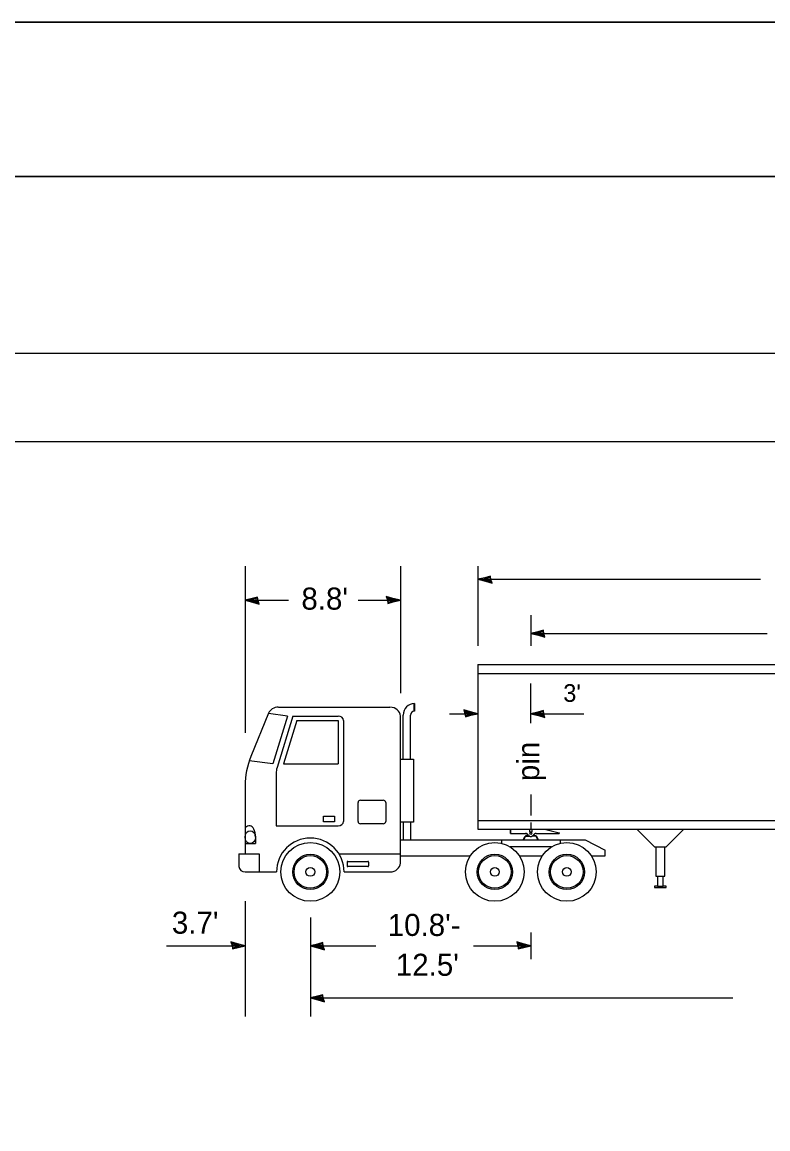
# Model space of a CAD drawing. Extents: x 2145173 to 2147094, y 2149363 to 2149822.
# Drawn here: x 2146670.6 to 2146719, y 2149731 to 2149802.8 of the extents above; entities that cross this region are included whole.
import ezdxf

# ---------------------------------------------------------------- set-up
doc = ezdxf.new("R2010")
doc.units = 0
for name, color, linetype in [('Design_EX_Roadway Dimensions', 7, 'Continuous'), ('Level 48', 7, 'Continuous'), ('Sheets_50 Reference Boundary', 7, 'Continuous'), ('Sheets_General Details', 7, 'Continuous'), ('Sheets_Printer Plotting Border', 7, 'Continuous'), ('Topo_Building', 7, 'Continuous')]:
    doc.layers.add(name, color=color, linetype=linetype)

msp = doc.modelspace()

# ---------------------------------------------------------------- linework, layer by layer
at = {"layer": 'Design_EX_Roadway Dimensions'}
for p, q in [((2146685.088, 2149767.481), (2146685.088, 2149756.654)), ((2146695.162, 2149767.481), (2146695.162, 2149759.229)), ((2146700.197, 2149767.479), (2146700.197, 2149762.3)), ((2146700.197, 2149766.623), (2146718.539, 2149766.623)), ((2146685.088, 2149765.264), (2146687.912, 2149765.264)), ((2146692.418, 2149765.264), (2146695.162, 2149765.264)), ((2146703.631, 2149764.292), (2146703.631, 2149762.3)), ((2146703.631, 2149763.115), (2146718.966, 2149763.115)), ((2146703.631, 2149757.291), (2146703.631, 2149759.873)), ((2146698.356, 2149757.904), (2146700.197, 2149757.904)), ((2146703.631, 2149757.904), (2146707.066, 2149757.904)), ((2146703.631, 2149752.652), (2146703.631, 2149751.301)), ((2146685.085, 2149745.731), (2146685.085, 2149738.268)), ((2146689.321, 2149744.681), (2146689.321, 2149738.268)), ((2146703.631, 2149743.704), (2146703.631, 2149741.986)), ((2146679.986, 2149742.847), (2146685.085, 2149742.847)), ((2146689.321, 2149742.847), (2146693.568, 2149742.847)), ((2146699.904, 2149742.847), (2146703.631, 2149742.847)), ((2146689.321, 2149739.472), (2146716.734, 2149739.472))]:
    msp.add_line(p, q, dxfattribs=at)
for points in [[(2146701.037, 2149766.6), (2146701.01, 2149766.825), (2146700.655, 2149766.728), (2146700.197, 2149766.623), (2146700.685, 2149766.5), (2146701.113, 2149766.367), (2146701.037, 2149766.6), (2146701.001, 2149766.747), (2146700.506, 2149766.619), (2146701.046, 2149766.449), (2146700.966, 2149766.641), (2146700.74, 2149766.614), (2146700.957, 2149766.554)], [(2146701.037, 2149766.6), (2146701.01, 2149766.825), (2146700.655, 2149766.728), (2146700.197, 2149766.623), (2146700.685, 2149766.5), (2146701.113, 2149766.367), (2146701.037, 2149766.6), (2146701.001, 2149766.747), (2146700.506, 2149766.619), (2146701.046, 2149766.449), (2146700.966, 2149766.641), (2146700.74, 2149766.614), (2146700.957, 2149766.554)], [(2146685.928, 2149765.241), (2146685.9, 2149765.468), (2146685.545, 2149765.37), (2146685.088, 2149765.264), (2146685.575, 2149765.145), (2146686.003, 2149765.01), (2146685.928, 2149765.241), (2146685.891, 2149765.392), (2146685.397, 2149765.264), (2146685.937, 2149765.093), (2146685.857, 2149765.285), (2146685.63, 2149765.257), (2146685.848, 2149765.198)], [(2146694.322, 2149765.287), (2146694.349, 2149765.06), (2146694.704, 2149765.159), (2146695.162, 2149765.264), (2146694.674, 2149765.383), (2146694.246, 2149765.518), (2146694.322, 2149765.287), (2146694.358, 2149765.136), (2146694.853, 2149765.264), (2146694.313, 2149765.436), (2146694.393, 2149765.244), (2146694.619, 2149765.271), (2146694.402, 2149765.331)], [(2146704.472, 2149763.097), (2146704.444, 2149763.321), (2146704.089, 2149763.221), (2146703.631, 2149763.115), (2146704.119, 2149762.996), (2146704.547, 2149762.864), (2146704.472, 2149763.097), (2146704.435, 2149763.244), (2146703.941, 2149763.115), (2146704.481, 2149762.946), (2146704.401, 2149763.138), (2146704.174, 2149763.111), (2146704.392, 2149763.051)], [(2146699.357, 2149757.927), (2146699.384, 2149757.698), (2146699.739, 2149757.799), (2146700.197, 2149757.904), (2146699.709, 2149758.023), (2146699.281, 2149758.156), (2146699.357, 2149757.927), (2146699.393, 2149757.776), (2146699.888, 2149757.904), (2146699.348, 2149758.074), (2146699.428, 2149757.881), (2146699.654, 2149757.909), (2146699.437, 2149757.968)], [(2146704.474, 2149757.881), (2146704.447, 2149758.106), (2146704.089, 2149758.009), (2146703.631, 2149757.904), (2146704.121, 2149757.785), (2146704.547, 2149757.648), (2146704.474, 2149757.881), (2146704.437, 2149758.032), (2146703.943, 2149757.904), (2146704.483, 2149757.73), (2146704.401, 2149757.922), (2146704.176, 2149757.895), (2146704.392, 2149757.835)], [(2146684.245, 2149742.866), (2146684.272, 2149742.641), (2146684.627, 2149742.742), (2146685.085, 2149742.847), (2146684.598, 2149742.966), (2146684.169, 2149743.099), (2146684.245, 2149742.866), (2146684.282, 2149742.719), (2146684.776, 2149742.847), (2146684.236, 2149743.017), (2146684.316, 2149742.824), (2146684.543, 2149742.852), (2146684.325, 2149742.911)], [(2146690.161, 2149742.824), (2146690.134, 2149743.049), (2146689.779, 2149742.953), (2146689.321, 2149742.847), (2146689.809, 2149742.724), (2146690.237, 2149742.591), (2146690.161, 2149742.824), (2146690.125, 2149742.971), (2146689.63, 2149742.843), (2146690.171, 2149742.673), (2146690.09, 2149742.866), (2146689.864, 2149742.838), (2146690.081, 2149742.779)], [(2146702.791, 2149742.866), (2146702.819, 2149742.641), (2146703.174, 2149742.742), (2146703.631, 2149742.847), (2146703.144, 2149742.966), (2146702.716, 2149743.099), (2146702.791, 2149742.866), (2146702.828, 2149742.719), (2146703.322, 2149742.847), (2146702.782, 2149743.017), (2146702.862, 2149742.824), (2146703.089, 2149742.852), (2146702.871, 2149742.911)], [(2146702.791, 2149742.866), (2146702.819, 2149742.641), (2146703.174, 2149742.742), (2146703.631, 2149742.847), (2146703.144, 2149742.966), (2146702.716, 2149743.099), (2146702.791, 2149742.866), (2146702.828, 2149742.719), (2146703.322, 2149742.847), (2146702.782, 2149743.017), (2146702.862, 2149742.824), (2146703.089, 2149742.852), (2146702.871, 2149742.911)], [(2146690.161, 2149739.449), (2146690.134, 2149739.674), (2146689.779, 2149739.578), (2146689.321, 2149739.472), (2146689.809, 2149739.349), (2146690.237, 2149739.216), (2146690.161, 2149739.449), (2146690.125, 2149739.596), (2146689.63, 2149739.468), (2146690.171, 2149739.298), (2146690.09, 2149739.491), (2146689.864, 2149739.463), (2146690.081, 2149739.404)]]:
    msp.add_lwpolyline(points, dxfattribs=at)
at = {"layer": 'Level 48'}
msp.add_lwpolyline([(2146414.15, 2149802.771), (2147094.15, 2149802.771), (2147094.15, 2149362.771), (2146414.15, 2149362.771)], close=True, dxfattribs=at)
at = {"layer": 'Sheets_50 Reference Boundary'}
msp.add_lwpolyline([(2146454.15, 2149792.767), (2147084.15, 2149792.767), (2147084.15, 2149392.771), (2146454.15, 2149392.771)], close=True, dxfattribs=at)
at = {"layer": 'Sheets_General Details'}
msp.add_line((2147094.15, 2149802.771), (2146414.15, 2149802.771), dxfattribs=at)
for points in [[(2146454.15, 2149792.771), (2147084.15, 2149792.771), (2147084.15, 2149372.771), (2146454.15, 2149372.771)], [(2146575.803, 2149781.285), (2146770.424, 2149781.285), (2146770.424, 2149655.354), (2146575.803, 2149655.354)], [(2146581.527, 2149775.561), (2146764.7, 2149775.561), (2146764.7, 2149661.078), (2146581.527, 2149661.078)]]:
    msp.add_lwpolyline(points, close=True, dxfattribs=at)
at = {"layer": 'Sheets_Printer Plotting Border'}
msp.add_lwpolyline([(2146414.15, 2149362.771), (2147094.15, 2149362.771), (2147094.15, 2149802.771), (2146414.15, 2149802.771)], close=True, dxfattribs=at)
at = {"layer": 'Topo_Building'}
for p, q in [((2146700.197, 2149761.096), (2146760.873, 2149761.096)), ((2146700.197, 2149761.096), (2146700.197, 2149750.408)), ((2146700.197, 2149761.096), (2146760.873, 2149761.096)), ((2146700.197, 2149761.096), (2146700.197, 2149750.408)), ((2146700.197, 2149760.519), (2146760.873, 2149760.519)), ((2146700.197, 2149760.519), (2146760.873, 2149760.519)), ((2146696.034, 2149758.559), (2146696.034, 2149758.069)), ((2146696.034, 2149758.559), (2146696.034, 2149758.069)), ((2146696.082, 2149758.564), (2146696.082, 2149758.074)), ((2146696.082, 2149758.564), (2146696.082, 2149758.074)), ((2146686.611, 2149757.941), (2146685.461, 2149755.127)), ((2146686.611, 2149757.941), (2146685.461, 2149755.127)), ((2146687.847, 2149757.753), (2146686.598, 2149757.909)), ((2146687.847, 2149757.753), (2146686.598, 2149757.909)), ((2146687.246, 2149758.325), (2146694.49, 2149758.325)), ((2146687.246, 2149758.325), (2146694.49, 2149758.325)), ((2146695.354, 2149754.96), (2146695.354, 2149757.817)), ((2146695.354, 2149754.96), (2146695.354, 2149757.817)), ((2146695.831, 2149754.96), (2146695.831, 2149757.817)), ((2146695.831, 2149754.96), (2146695.831, 2149757.817)), ((2146687.847, 2149757.753), (2146686.891, 2149754.653)), ((2146687.847, 2149757.753), (2146686.891, 2149754.653)), ((2146688.191, 2149757.753), (2146687.16, 2149754.406)), ((2146688.191, 2149757.753), (2146687.16, 2149754.406)), ((2146688.449, 2149757.467), (2146687.583, 2149754.653)), ((2146688.449, 2149757.467), (2146687.583, 2149754.653)), ((2146688.191, 2149757.753), (2146691.132, 2149757.753)), ((2146688.191, 2149757.753), (2146691.132, 2149757.753)), ((2146688.449, 2149757.467), (2146691.132, 2149757.467)), ((2146688.449, 2149757.467), (2146691.132, 2149757.467)), ((2146691.132, 2149757.467), (2146691.132, 2149754.653)), ((2146691.132, 2149757.467), (2146691.132, 2149754.653)), ((2146691.468, 2149757.467), (2146691.468, 2149750.912)), ((2146691.468, 2149757.467), (2146691.468, 2149750.912)), ((2146695.162, 2149748.214), (2146695.162, 2149757.753)), ((2146695.162, 2149748.214), (2146695.162, 2149757.753)), ((2146695.162, 2149754.96), (2146696.018, 2149754.96)), ((2146695.162, 2149754.96), (2146696.018, 2149754.96)), ((2146696.018, 2149754.96), (2146696.018, 2149750.875)), ((2146696.018, 2149754.96), (2146696.018, 2149750.875)), ((2146686.891, 2149754.653), (2146685.346, 2149754.85)), ((2146686.891, 2149754.653), (2146685.346, 2149754.85)), ((2146687.583, 2149754.653), (2146691.132, 2149754.653)), ((2146687.583, 2149754.653), (2146691.132, 2149754.653)), ((2146687.102, 2149754.041), (2146687.102, 2149750.628)), ((2146687.102, 2149754.041), (2146687.102, 2149750.628)), ((2146685.085, 2149753.242), (2146685.085, 2149750.504)), ((2146685.085, 2149753.242), (2146685.085, 2149750.504)), ((2146692.419, 2149750.9), (2146692.419, 2149752.15)), ((2146692.419, 2149750.9), (2146692.419, 2149752.15)), ((2146692.578, 2149752.288), (2146694.055, 2149752.288)), ((2146692.578, 2149752.288), (2146694.055, 2149752.288)), ((2146694.211, 2149752.15), (2146694.211, 2149750.9)), ((2146694.211, 2149752.15), (2146694.211, 2149750.9)), ((2146687.102, 2149750.628), (2146691.132, 2149750.628)), ((2146687.102, 2149750.628), (2146691.132, 2149750.628)), ((2146694.055, 2149750.763), (2146692.578, 2149750.763)), ((2146694.055, 2149750.763), (2146692.578, 2149750.763)), ((2146696.018, 2149750.875), (2146695.162, 2149750.875)), ((2146696.018, 2149750.875), (2146695.162, 2149750.875)), ((2146695.354, 2149750.875), (2146695.354, 2149749.724)), ((2146695.354, 2149750.875), (2146695.354, 2149749.724)), ((2146695.831, 2149750.875), (2146695.831, 2149749.724)), ((2146695.831, 2149750.875), (2146695.831, 2149749.724)), ((2146700.197, 2149750.985), (2146760.873, 2149750.985)), ((2146700.197, 2149750.985), (2146760.873, 2149750.985)), ((2146703.631, 2149750.847), (2146703.631, 2149750.408)), ((2146703.631, 2149750.847), (2146703.631, 2149750.408)), ((2146685.101, 2149750.518), (2146685.085, 2149750.504)), ((2146685.101, 2149750.518), (2146685.085, 2149750.504)), ((2146685.085, 2149750.504), (2146685.085, 2149749.893)), ((2146685.085, 2149750.504), (2146685.085, 2149749.893)), ((2146685.085, 2149749.893), (2146685.085, 2149749.474)), ((2146685.085, 2149749.893), (2146685.085, 2149749.474)), ((2146685.76, 2149749.893), (2146685.76, 2149749.474)), ((2146685.76, 2149749.893), (2146685.76, 2149749.474)), ((2146700.197, 2149750.408), (2146760.873, 2149750.408)), ((2146700.197, 2149750.408), (2146760.873, 2149750.408)), ((2146702.313, 2149750.128), (2146702.313, 2149750.394)), ((2146702.313, 2149750.394), (2146702.313, 2149750.128)), ((2146702.313, 2149750.128), (2146702.313, 2149750.394)), ((2146702.313, 2149750.394), (2146702.313, 2149750.128)), ((2146702.313, 2149750.128), (2146703.297, 2149750.128)), ((2146702.313, 2149750.128), (2146703.297, 2149750.128)), ((2146702.313, 2149750.128), (2146703.297, 2149750.128)), ((2146702.313, 2149750.128), (2146703.297, 2149750.128)), ((2146703.137, 2149749.725), (2146703.27, 2149749.95)), ((2146703.137, 2149749.725), (2146703.27, 2149749.95)), ((2146703.169, 2149749.725), (2146703.293, 2149749.941)), ((2146703.169, 2149749.725), (2146703.293, 2149749.941)), ((2146703.311, 2149749.977), (2146703.517, 2149749.977)), ((2146703.311, 2149749.977), (2146703.517, 2149749.977)), ((2146703.311, 2149749.95), (2146703.567, 2149749.95)), ((2146703.311, 2149749.95), (2146703.567, 2149749.95)), ((2146703.444, 2149750.06), (2146703.334, 2149749.977)), ((2146703.444, 2149750.06), (2146703.334, 2149749.977)), ((2146703.457, 2149749.977), (2146703.471, 2149750.023)), ((2146703.457, 2149749.977), (2146703.471, 2149750.023)), ((2146703.535, 2149750.408), (2146703.535, 2149750.238)), ((2146703.535, 2149750.408), (2146703.535, 2149750.238)), ((2146703.535, 2149750.238), (2146703.728, 2149750.238)), ((2146703.535, 2149750.238), (2146703.728, 2149750.238)), ((2146703.952, 2149749.95), (2146703.696, 2149749.95)), ((2146703.952, 2149749.95), (2146703.696, 2149749.95)), ((2146703.728, 2149750.238), (2146703.728, 2149750.408)), ((2146703.728, 2149750.238), (2146703.728, 2149750.408)), ((2146703.952, 2149749.977), (2146703.746, 2149749.977)), ((2146703.952, 2149749.977), (2146703.746, 2149749.977)), ((2146703.805, 2149749.977), (2146703.792, 2149750.023)), ((2146703.805, 2149749.977), (2146703.792, 2149750.023)), ((2146703.819, 2149750.06), (2146703.929, 2149749.977)), ((2146703.819, 2149750.06), (2146703.929, 2149749.977)), ((2146703.966, 2149750.128), (2146705.477, 2149750.128)), ((2146703.966, 2149750.128), (2146705.477, 2149750.128)), ((2146704.094, 2149749.725), (2146703.975, 2149749.941)), ((2146704.094, 2149749.725), (2146703.975, 2149749.941)), ((2146704.126, 2149749.725), (2146703.993, 2149749.95)), ((2146704.126, 2149749.725), (2146703.993, 2149749.95)), ((2146704.547, 2149750.408), (2146705.477, 2149750.183)), ((2146704.547, 2149750.408), (2146705.477, 2149750.183)), ((2146704.602, 2149750.394), (2146705.477, 2149750.183)), ((2146704.602, 2149750.394), (2146705.477, 2149750.183)), ((2146710.505, 2149750.408), (2146711.654, 2149749.268)), ((2146710.505, 2149750.408), (2146711.654, 2149749.268)), ((2146712.415, 2149749.268), (2146713.564, 2149750.408)), ((2146712.415, 2149749.268), (2146713.564, 2149750.408)), ((2146685.085, 2149749.474), (2146685.76, 2149749.474)), ((2146685.085, 2149749.474), (2146685.085, 2149748.805)), ((2146685.085, 2149749.474), (2146685.76, 2149749.474)), ((2146685.085, 2149749.474), (2146685.085, 2149748.805)), ((2146695.162, 2149749.725), (2146707.162, 2149749.725)), ((2146695.162, 2149749.725), (2146707.162, 2149749.725)), ((2146701.738, 2149749.725), (2146701.738, 2149749.496)), ((2146701.738, 2149749.725), (2146701.738, 2149749.496)), ((2146704.964, 2149749.263), (2146702.298, 2149749.263)), ((2146704.964, 2149749.263), (2146702.298, 2149749.263)), ((2146705.525, 2149749.725), (2146705.525, 2149749.496)), ((2146705.525, 2149749.725), (2146705.525, 2149749.496)), ((2146707.162, 2149749.725), (2146708.45, 2149749.06)), ((2146707.162, 2149749.725), (2146708.45, 2149749.06)), ((2146711.654, 2149749.268), (2146712.415, 2149749.268)), ((2146711.654, 2149749.268), (2146712.415, 2149749.268)), ((2146711.751, 2149749.268), (2146711.751, 2149747.358)), ((2146711.751, 2149749.268), (2146711.751, 2149747.358)), ((2146712.318, 2149747.358), (2146712.318, 2149749.268)), ((2146712.318, 2149747.358), (2146712.318, 2149749.268)), ((2146684.685, 2149748.805), (2146684.685, 2149747.985)), ((2146684.685, 2149748.805), (2146686.009, 2149748.805)), ((2146684.685, 2149748.805), (2146684.685, 2149747.985)), ((2146684.685, 2149748.805), (2146686.009, 2149748.805)), ((2146686.009, 2149748.805), (2146686.009, 2149747.642)), ((2146686.009, 2149748.805), (2146686.009, 2149747.642)), ((2146691.18, 2149748.805), (2146695.162, 2149748.805)), ((2146691.18, 2149748.805), (2146695.162, 2149748.805)), ((2146695.162, 2149748.681), (2146699.697, 2149748.681)), ((2146695.162, 2149748.681), (2146699.697, 2149748.681)), ((2146702.894, 2149748.681), (2146704.369, 2149748.681)), ((2146702.894, 2149748.681), (2146704.369, 2149748.681)), ((2146707.57, 2149748.681), (2146708.45, 2149748.681)), ((2146707.57, 2149748.681), (2146708.45, 2149748.681)), ((2146708.45, 2149748.681), (2146708.45, 2149749.06)), ((2146708.45, 2149748.681), (2146708.45, 2149749.06)), ((2146691.708, 2149748.277), (2146691.708, 2149748.03)), ((2146691.708, 2149748.277), (2146691.708, 2149748.03)), ((2146691.755, 2149748.321), (2146693.056, 2149748.321)), ((2146691.755, 2149748.321), (2146693.056, 2149748.321)), ((2146693.057, 2149747.986), (2146691.756, 2149747.986)), ((2146693.057, 2149747.986), (2146691.756, 2149747.986)), ((2146693.105, 2149748.277), (2146693.105, 2149748.03)), ((2146693.105, 2149748.277), (2146693.105, 2149748.03)), ((2146685.088, 2149747.642), (2146686.009, 2149747.642)), ((2146685.088, 2149747.642), (2146686.009, 2149747.642)), ((2146686.009, 2149747.642), (2146687.126, 2149747.642)), ((2146686.009, 2149747.642), (2146687.126, 2149747.642)), ((2146691.516, 2149747.642), (2146694.49, 2149747.642)), ((2146691.516, 2149747.642), (2146694.49, 2149747.642)), ((2146711.751, 2149747.358), (2146712.318, 2149747.358)), ((2146711.751, 2149747.358), (2146712.318, 2149747.358)), ((2146711.847, 2149747.358), (2146711.847, 2149746.717)), ((2146711.847, 2149747.358), (2146711.847, 2149746.717)), ((2146712.227, 2149746.717), (2146712.227, 2149747.358)), ((2146712.227, 2149746.717), (2146712.227, 2149747.358)), ((2146711.847, 2149746.717), (2146711.654, 2149746.717)), ((2146711.654, 2149746.717), (2146711.654, 2149746.625)), ((2146711.847, 2149746.717), (2146711.654, 2149746.717)), ((2146711.654, 2149746.717), (2146711.654, 2149746.625)), ((2146711.654, 2149746.625), (2146712.415, 2149746.625)), ((2146711.654, 2149746.625), (2146712.415, 2149746.625)), ((2146711.847, 2149746.717), (2146712.227, 2149746.717)), ((2146711.847, 2149746.717), (2146712.227, 2149746.717)), ((2146712.415, 2149746.717), (2146712.227, 2149746.717)), ((2146712.415, 2149746.717), (2146712.227, 2149746.717)), ((2146712.415, 2149746.625), (2146712.415, 2149746.717)), ((2146712.415, 2149746.625), (2146712.415, 2149746.717))]:
    msp.add_line(p, q, dxfattribs=at)
msp.add_lwpolyline([(2146690.179, 2149751.246), (2146690.899, 2149751.246), (2146690.899, 2149750.893), (2146690.179, 2149750.893)], close=True, dxfattribs=at)
msp.add_lwpolyline([(2146690.179, 2149751.246), (2146690.899, 2149751.246), (2146690.899, 2149750.893), (2146690.179, 2149750.893)], close=True, dxfattribs=at)
for centre, radius in [((2146703.631, 2149750.133), 0.0572), ((2146703.631, 2149750.133), 0.0572), ((2146689.321, 2149747.64), 1.908), ((2146689.321, 2149747.64), 1.908), ((2146701.295, 2149747.64), 1.908), ((2146701.295, 2149747.64), 1.908), ((2146705.969, 2149747.64), 1.908), ((2146705.969, 2149747.64), 1.908), ((2146689.321, 2149747.64), 1.145), ((2146689.321, 2149747.64), 1.145), ((2146689.321, 2149747.64), 1.059), ((2146689.321, 2149747.64), 1.059), ((2146701.295, 2149747.64), 1.145), ((2146701.295, 2149747.64), 1.145), ((2146701.295, 2149747.64), 1.059), ((2146701.295, 2149747.64), 1.059), ((2146705.969, 2149747.64), 1.145), ((2146705.969, 2149747.64), 1.145), ((2146705.969, 2149747.64), 1.059), ((2146705.969, 2149747.64), 1.059), ((2146689.321, 2149747.64), 0.286), ((2146689.321, 2149747.64), 0.286), ((2146701.295, 2149747.64), 0.286), ((2146701.295, 2149747.64), 0.286), ((2146705.969, 2149747.64), 0.286), ((2146705.969, 2149747.64), 0.286)]:
    msp.add_circle(centre, radius, dxfattribs=at)
for centre, radius, start, end in [((2146703.311, 2149749.926), 0.0492, 90, 149.74356), ((2146703.311, 2149749.926), 0.0492, 90, 149.74356), ((2146703.311, 2149749.926), 0.024, 90, 149.74356), ((2146703.311, 2149749.926), 0.024, 90, 149.74356), ((2146703.296, 2149749.935), 0.195, 30.5855, 90), ((2146703.296, 2149749.935), 0.195, 30.5855, 90), ((2146703.631, 2149750.133), 0.195, 210.79031, 270), ((2146703.631, 2149750.133), 0.195, 210.79031, 270), ((2146703.631, 2149750.133), 0.195, 270, 329.20969), ((2146703.631, 2149750.133), 0.195, 270, 329.20969), ((2146703.967, 2149749.935), 0.195, 90, 149.4145), ((2146703.967, 2149749.935), 0.195, 90, 149.4145), ((2146703.952, 2149749.926), 0.0492, 30.25644, 90), ((2146703.952, 2149749.926), 0.0492, 30.25644, 90), ((2146703.952, 2149749.926), 0.024, 30.25644, 90), ((2146703.952, 2149749.926), 0.024, 30.25644, 90), ((2146705.446, 2149750.156), 0.0401, 318.50353, 43.35845), ((2146705.446, 2149750.156), 0.0401, 318.50353, 43.35845), ((2146689.321, 2149747.64), 2.195, 0, 180), ((2146689.321, 2149747.64), 2.195, 0, 180)]:
    msp.add_arc(centre, radius, start, end, dxfattribs=at)
for centre, major_axis, ratio, start_param, end_param in [((2146696.081, 2149757.817), (0, 0.744), 0.9779, 0, 1.570796), ((2146696.081, 2149757.817), (0, 0.744), 0.9779, 0, 1.570796), ((2146687.243, 2149757.753), (-0.672, 0), 0.852297, 4.712389, 5.947748), ((2146687.243, 2149757.753), (-0.672, 0), 0.852297, 4.712389, 5.947748), ((2146694.49, 2149757.753), (-0.672, 0), 0.852297, 3.141593, 4.712389), ((2146694.49, 2149757.753), (-0.672, 0), 0.852297, 3.141593, 4.712389), ((2146696.081, 2149757.817), (0, 0.256), 0.9779, 0, 1.570796), ((2146696.081, 2149757.817), (0, 0.256), 0.9779, 0, 1.570796), ((2146691.132, 2149757.467), (-0.336, 0), 0.852297, 3.141593, 4.712389), ((2146691.132, 2149757.467), (-0.336, 0), 0.852297, 3.141593, 4.712389), ((2146691.801, 2149753.243), (-6.716, 0), 0.852297, 5.947748, 6.283185), ((2146691.801, 2149753.243), (-6.716, 0), 0.852297, 5.947748, 6.283185), ((2146688.782, 2149754.042), (-1.679, 0), 0.852297, 6.027034, 6.283185), ((2146688.782, 2149754.042), (-1.679, 0), 0.852297, 6.027034, 6.283185), ((2146692.577, 2149752.151), (-0.158, 0), 0.871558, 4.712389, 6.283185), ((2146692.577, 2149752.151), (-0.158, 0), 0.871558, 4.712389, 6.283185), ((2146694.054, 2149752.151), (-0.158, 0), 0.871558, 3.141593, 4.712389), ((2146694.054, 2149752.151), (-0.158, 0), 0.871558, 3.141593, 4.712389), ((2146685.418, 2149750.237), (-0.457, 0), 0.852297, 4.712389, 5.480226), ((2146685.418, 2149750.237), (-0.457, 0), 0.852297, 4.712389, 5.480226), ((2146685.422, 2149749.893), (0, 0.734), 0.455775, 4.712389, 6.283185), ((2146685.422, 2149749.893), (0, 0.734), 0.455775, 4.712389, 6.283185), ((2146691.132, 2149750.913), (0.336, 0), 0.852297, 4.712389, 6.283185), ((2146691.132, 2149750.913), (0.336, 0), 0.852297, 4.712389, 6.283185), ((2146692.577, 2149750.899), (-0.158, 0), 0.871558, 0, 1.570796), ((2146692.577, 2149750.899), (-0.158, 0), 0.871558, 0, 1.570796), ((2146694.054, 2149750.899), (0.158, 0), 0.871558, 4.712389, 6.283185), ((2146694.054, 2149750.899), (0.158, 0), 0.871558, 4.712389, 6.283185), ((2146685.088, 2149747.984), (-0.403, 0), 0.852297, 0, 1.570796), ((2146685.088, 2149747.984), (-0.403, 0), 0.852297, 0, 1.570796), ((2146691.754, 2149748.278), (-0.0493, 0), 0.871558, 4.712389, 6.283185), ((2146691.754, 2149748.278), (-0.0493, 0), 0.871558, 4.712389, 6.283185), ((2146691.754, 2149748.03), (-0.0493, 0), 0.871558, 0, 1.570796), ((2146691.754, 2149748.03), (-0.0493, 0), 0.871558, 0, 1.570796), ((2146693.055, 2149748.278), (-0.0493, 0), 0.871558, 3.141593, 4.712389), ((2146693.055, 2149748.278), (-0.0493, 0), 0.871558, 3.141593, 4.712389), ((2146693.055, 2149748.03), (0.0493, 0), 0.871558, 4.712389, 6.283185), ((2146693.055, 2149748.03), (0.0493, 0), 0.871558, 4.712389, 6.283185), ((2146694.49, 2149748.214), (0.672, 0), 0.852297, 4.712389, 6.283185), ((2146694.49, 2149748.214), (0.672, 0), 0.852297, 4.712389, 6.283185)]:
    msp.add_ellipse(centre, major_axis=major_axis, ratio=ratio, start_param=start_param, end_param=end_param, dxfattribs=at)
msp.add_ellipse((2146685.422, 2149749.893), major_axis=(0, 0.419), ratio=0.798229, dxfattribs=at)
msp.add_ellipse((2146685.422, 2149749.893), major_axis=(0, 0.419), ratio=0.798229, dxfattribs=at)

# ---------------------------------------------------------------- texts
at = {"layer": 'Design_EX_Roadway Dimensions'}
for s, height, p in [("8.8'", 1.431, (2146688.74, 2149764.655)), ("3'", 1.1448, (2146705.737, 2149758.673)), ("3.7'", 1.431, (2146680.334, 2149743.63)), ("10.8'-", 1.431, (2146694.345, 2149743.485)), ("12.5'", 1.431, (2146694.871, 2149740.898))]:
    msp.add_text(s, height=height, dxfattribs=at).set_placement(p)
msp.add_text('pin', height=1.431, rotation=90, dxfattribs=at).set_placement((2146704.176, 2149753.529))

doc.saveas('drawing.dxf')
